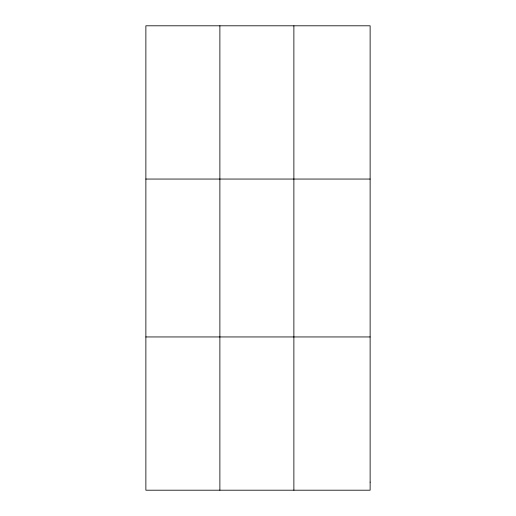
<?xml version="1.0" encoding="UTF-8"?>
<svg xmlns="http://www.w3.org/2000/svg" width="516" height="516" viewBox="0 0 516 516"><rect width="100%" height="100%" fill="white"/><g stroke="black" fill="none" stroke-linecap="round" stroke-linejoin="round"><path stroke-width="0.77" d="M219.88 490.2L219.88 25.8M293.881 490.2L293.881 25.8M145.873 179.052L370.127 179.052M145.873 336.948L370.127 336.948M370.127 482.131L370.127 490.2L145.873 490.2L145.873 25.8L370.127 25.8L370.127 482.131"/></g></svg>
